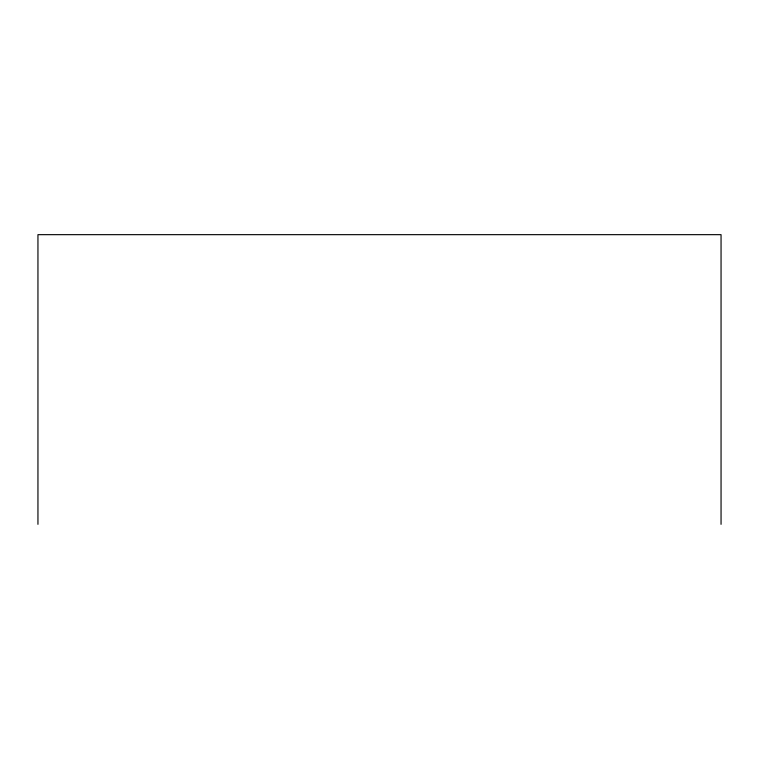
<?xml version="1.0" encoding="UTF-8"?>
<svg xmlns="http://www.w3.org/2000/svg" width="759" height="759" viewBox="0 0 759 759"><rect width="100%" height="100%" fill="white"/><g stroke="black" fill="none" stroke-linecap="round" stroke-linejoin="round"><path stroke-width="1.14" d="M721.05 524.336L721.05 234.664L37.95 234.664L37.95 524.336"/></g></svg>
